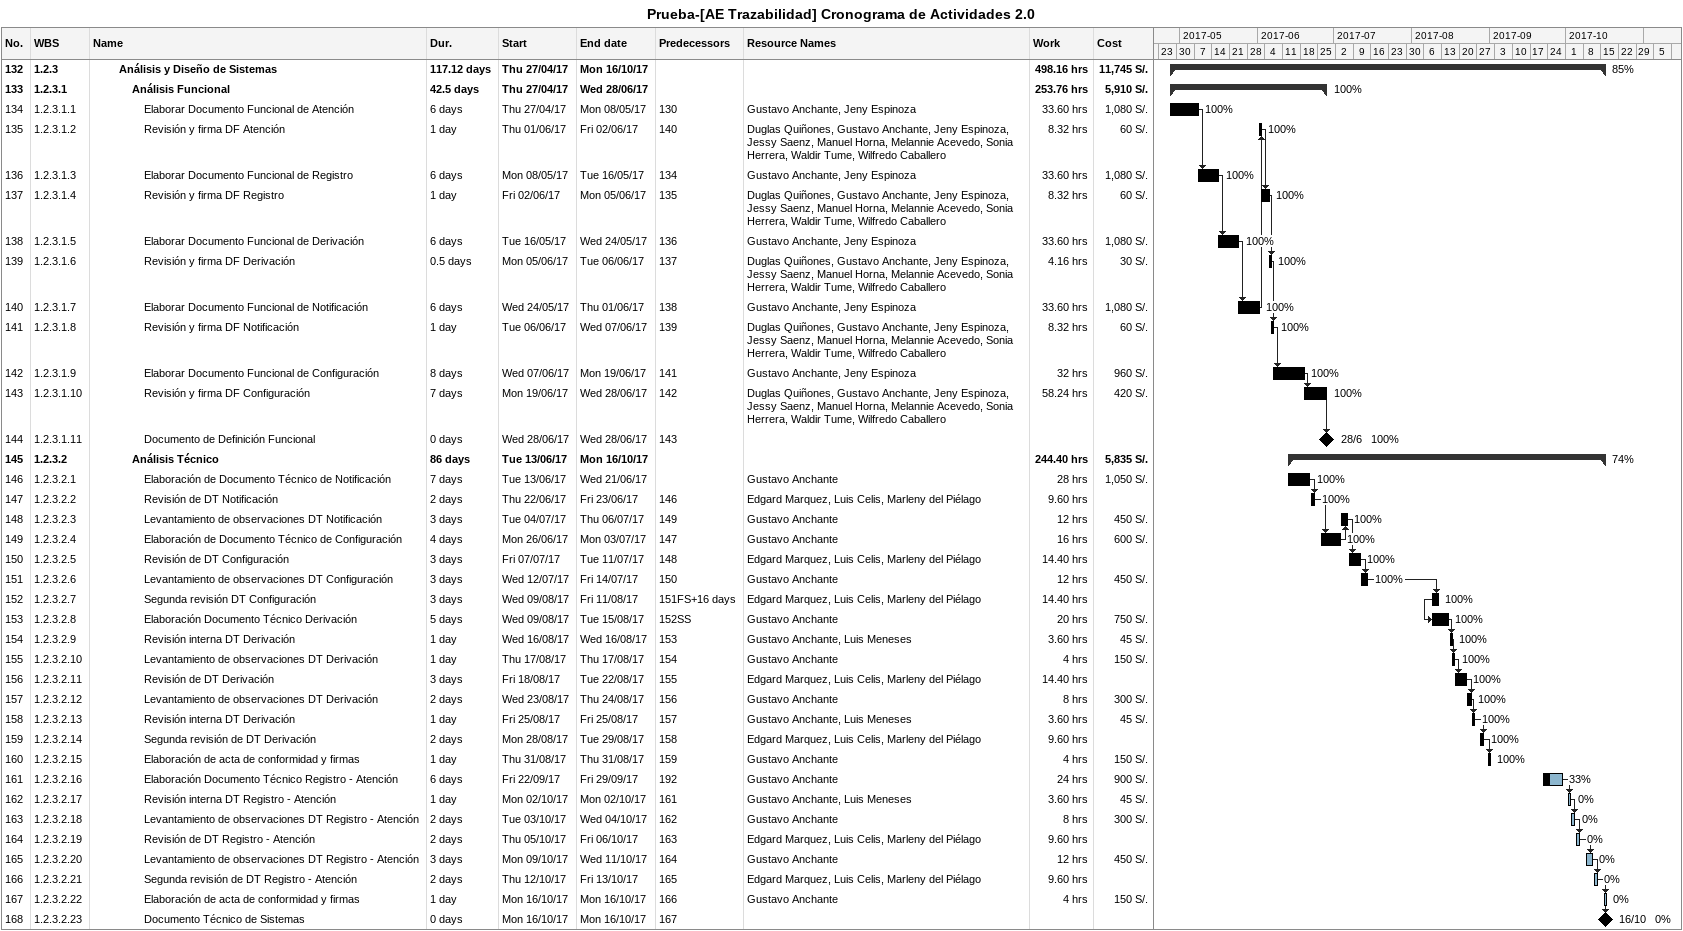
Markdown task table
Prueba-[AE Trazabilidad] Cronograma de Actividades 2.0

| ID | WBS | Task | Duration | Start | Finish | Predecessors | Resources | % complete | Work (h) | Cost (S/.) |
|---|---|---|---|---|---|---|---|---|---|---|
| 132 | 1.2.3 | **Análisis y Diseño de Sistemas** | 117.12d | 2017-04-27 | 2017-10-16 |  |  | 85 | 498.16 | 11745 |
| 133 | 1.2.3.1 | **Análisis Funcional** | 42.5d | 2017-04-27 | 2017-06-28 |  |  | 100 | 253.76 | 5910 |
| 134 | 1.2.3.1.1 | Elaborar Documento Funcional de Atención | 6d | 2017-04-27 | 2017-05-08 | 130 | Gustavo Anchante, Jeny Espinoza | 100 | 33.60 | 1080 |
| 135 | 1.2.3.1.2 | Revisión y firma DF Atención | 1d | 2017-06-01 | 2017-06-02 | 140 | Duglas Quiñones, Gustavo Anchante, Jeny Espinoza, Jessy Saenz, Manuel Horna, Melannie Acevedo, Sonia Herrera, Waldir Tume, Wilfredo Caballero | 100 | 8.32 | 60 |
| 136 | 1.2.3.1.3 | Elaborar Documento Funcional de Registro | 6d | 2017-05-08 | 2017-05-16 | 134 | Gustavo Anchante, Jeny Espinoza | 100 | 33.60 | 1080 |
| 137 | 1.2.3.1.4 | Revisión y firma DF Registro | 1d | 2017-06-02 | 2017-06-05 | 135 | Duglas Quiñones, Gustavo Anchante, Jeny Espinoza, Jessy Saenz, Manuel Horna, Melannie Acevedo, Sonia Herrera, Waldir Tume, Wilfredo Caballero | 100 | 8.32 | 60 |
| 138 | 1.2.3.1.5 | Elaborar Documento Funcional de Derivación | 6d | 2017-05-16 | 2017-05-24 | 136 | Gustavo Anchante, Jeny Espinoza | 100 | 33.60 | 1080 |
| 139 | 1.2.3.1.6 | Revisión y firma DF Derivación | 0.5d | 2017-06-05 | 2017-06-06 | 137 | Duglas Quiñones, Gustavo Anchante, Jeny Espinoza, Jessy Saenz, Manuel Horna, Melannie Acevedo, Sonia Herrera, Waldir Tume, Wilfredo Caballero | 100 | 4.16 | 30 |
| 140 | 1.2.3.1.7 | Elaborar Documento Funcional de Notificación | 6d | 2017-05-24 | 2017-06-01 | 138 | Gustavo Anchante, Jeny Espinoza | 100 | 33.60 | 1080 |
| 141 | 1.2.3.1.8 | Revisión y firma DF Notificación | 1d | 2017-06-06 | 2017-06-07 | 139 | Duglas Quiñones, Gustavo Anchante, Jeny Espinoza, Jessy Saenz, Manuel Horna, Melannie Acevedo, Sonia Herrera, Waldir Tume, Wilfredo Caballero | 100 | 8.32 | 60 |
| 142 | 1.2.3.1.9 | Elaborar Documento Funcional de Configuración | 8d | 2017-06-07 | 2017-06-19 | 141 | Gustavo Anchante, Jeny Espinoza | 100 | 32 | 960 |
| 143 | 1.2.3.1.10 | Revisión y firma DF Configuración | 7d | 2017-06-19 | 2017-06-28 | 142 | Duglas Quiñones, Gustavo Anchante, Jeny Espinoza, Jessy Saenz, Manuel Horna, Melannie Acevedo, Sonia Herrera, Waldir Tume, Wilfredo Caballero | 100 | 58.24 | 420 |
| 144 | 1.2.3.1.11 | Documento de Definición Funcional | 0d | 2017-06-28 | 2017-06-28 | 143 |  | 100 |  |  |
| 145 | 1.2.3.2 | **Análisis Técnico** | 86d | 2017-06-13 | 2017-10-16 |  |  | 74 | 244.40 | 5835 |
| 146 | 1.2.3.2.1 | Elaboración de Documento Técnico de Notificación | 7d | 2017-06-13 | 2017-06-21 |  | Gustavo Anchante | 100 | 28 | 1050 |
| 147 | 1.2.3.2.2 | Revisión de DT Notificación | 2d | 2017-06-22 | 2017-06-23 | 146 | Edgard Marquez, Luis Celis, Marleny del Piélago | 100 | 9.60 |  |
| 148 | 1.2.3.2.3 | Levantamiento de observaciones DT Notificación | 3d | 2017-07-04 | 2017-07-06 | 149 | Gustavo Anchante | 100 | 12 | 450 |
| 149 | 1.2.3.2.4 | Elaboración de Documento Técnico de Configuración | 4d | 2017-06-26 | 2017-07-03 | 147 | Gustavo Anchante | 100 | 16 | 600 |
| 150 | 1.2.3.2.5 | Revisión de DT Configuración | 3d | 2017-07-07 | 2017-07-11 | 148 | Edgard Marquez, Luis Celis, Marleny del Piélago | 100 | 14.40 |  |
| 151 | 1.2.3.2.6 | Levantamiento de observaciones DT Configuración | 3d | 2017-07-12 | 2017-07-14 | 150 | Gustavo Anchante | 100 | 12 | 450 |
| 152 | 1.2.3.2.7 | Segunda revisión DT Configuración | 3d | 2017-08-09 | 2017-08-11 | 151FS+16d | Edgard Marquez, Luis Celis, Marleny del Piélago | 100 | 14.40 |  |
| 153 | 1.2.3.2.8 | Elaboración Documento Técnico Derivación | 5d | 2017-08-09 | 2017-08-15 | 152SS | Gustavo Anchante | 100 | 20 | 750 |
| 154 | 1.2.3.2.9 | Revisión interna DT Derivación | 1d | 2017-08-16 | 2017-08-16 | 153 | Gustavo Anchante, Luis Meneses | 100 | 3.60 | 45 |
| 155 | 1.2.3.2.10 | Levantamiento de observaciones DT Derivación | 1d | 2017-08-17 | 2017-08-17 | 154 | Gustavo Anchante | 100 | 4 | 150 |
| 156 | 1.2.3.2.11 | Revisión de DT Derivación | 3d | 2017-08-18 | 2017-08-22 | 155 | Edgard Marquez, Luis Celis, Marleny del Piélago | 100 | 14.40 |  |
| 157 | 1.2.3.2.12 | Levantamiento de observaciones DT Derivación | 2d | 2017-08-23 | 2017-08-24 | 156 | Gustavo Anchante | 100 | 8 | 300 |
| 158 | 1.2.3.2.13 | Revisión interna DT Derivación | 1d | 2017-08-25 | 2017-08-25 | 157 | Gustavo Anchante, Luis Meneses | 100 | 3.60 | 45 |
| 159 | 1.2.3.2.14 | Segunda revisión de DT Derivación | 2d | 2017-08-28 | 2017-08-29 | 158 | Edgard Marquez, Luis Celis, Marleny del Piélago | 100 | 9.60 |  |
| 160 | 1.2.3.2.15 | Elaboración de acta de conformidad y firmas | 1d | 2017-08-31 | 2017-08-31 | 159 | Gustavo Anchante | 100 | 4 | 150 |
| 161 | 1.2.3.2.16 | Elaboración Documento Técnico Registro - Atención | 6d | 2017-09-22 | 2017-09-29 | 192 | Gustavo Anchante | 33 | 24 | 900 |
| 162 | 1.2.3.2.17 | Revisión interna DT Registro - Atención | 1d | 2017-10-02 | 2017-10-02 | 161 | Gustavo Anchante, Luis Meneses | 0 | 3.60 | 45 |
| 163 | 1.2.3.2.18 | Levantamiento de observaciones DT Registro - Atención | 2d | 2017-10-03 | 2017-10-04 | 162 | Gustavo Anchante | 0 | 8 | 300 |
| 164 | 1.2.3.2.19 | Revisión de DT Registro - Atención | 2d | 2017-10-05 | 2017-10-06 | 163 | Edgard Marquez, Luis Celis, Marleny del Piélago | 0 | 9.60 |  |
| 165 | 1.2.3.2.20 | Levantamiento de observaciones DT Registro - Atención | 3d | 2017-10-09 | 2017-10-11 | 164 | Gustavo Anchante | 0 | 12 | 450 |
| 166 | 1.2.3.2.21 | Segunda revisión de DT Registro - Atención | 2d | 2017-10-12 | 2017-10-13 | 165 | Edgard Marquez, Luis Celis, Marleny del Piélago | 0 | 9.60 |  |
| 167 | 1.2.3.2.22 | Elaboración de acta de conformidad y firmas | 1d | 2017-10-16 | 2017-10-16 | 166 | Gustavo Anchante | 0 | 4 | 150 |
| 168 | 1.2.3.2.23 | Documento Técnico de Sistemas | 0d | 2017-10-16 | 2017-10-16 | 167 |  | 0 |  |  |
